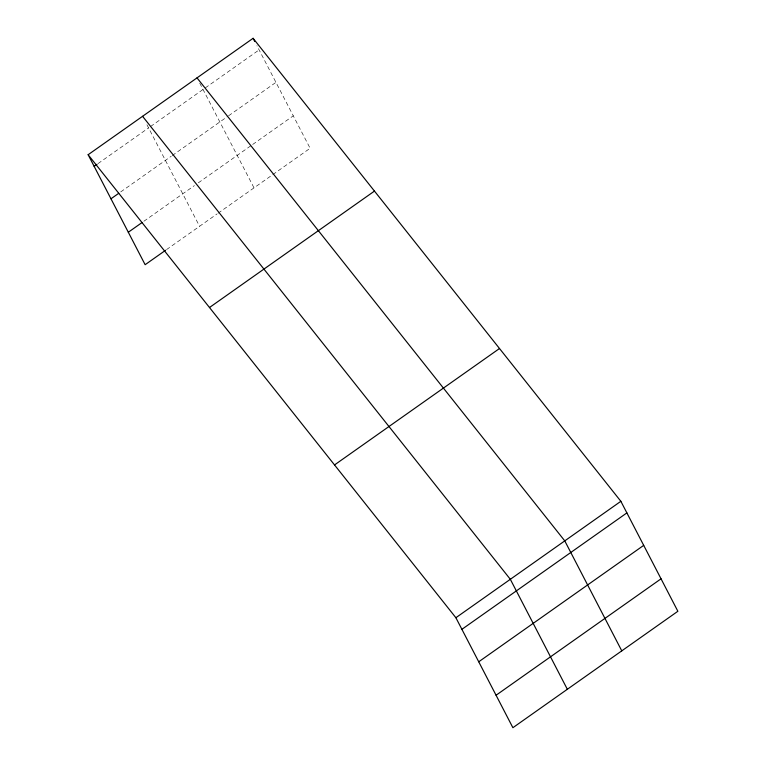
<?xml version="1.0" encoding="UTF-8"?>
<svg xmlns="http://www.w3.org/2000/svg" width="766" height="766" viewBox="0 0 766 766"><rect width="100%" height="100%" fill="white"/><g stroke="black" fill="none" stroke-linecap="round" stroke-linejoin="round"><path stroke-width="0.57" stroke-dasharray="3.83 2.87" d="M98.029 163.589L148.585 127.912M150.529 126.534L259.119 49.905M120.693 191.931L171.239 156.254M172.216 155.575L227.588 116.489M228.555 115.81L275.942 82.364M143.864 221.269L194.411 185.592M198.308 182.844L251.698 145.167M252.665 144.477L293.282 115.819M166.519 249.611L217.075 213.934M218.051 213.245L310.115 148.278L256.926 45.682M199.744 83.159L254.015 187.862M146.948 124.743L199.572 226.286"/><path stroke-width="1.15" d="M88.128 154.722L253.106 38.3L620.862 501.299L677.872 611.278L512.894 727.7L455.885 617.722L88.128 154.722L145.138 264.701L165.552 250.3M94.141 166.327L97.062 164.269M110.965 198.796L118.749 193.31M128.305 232.242L141.921 222.638M209.491 307.511L374.469 191.088M334.531 464.933L499.509 348.511M455.885 617.722L620.862 501.299M461.908 629.326L626.885 512.894M478.731 661.786L643.708 545.363M496.071 695.241L661.048 578.809M197.015 77.883L564.772 540.882L621.781 650.861M142.572 116.308L510.328 579.297L567.338 689.276M253.106 38.3L254.743 41.469"/></g></svg>
